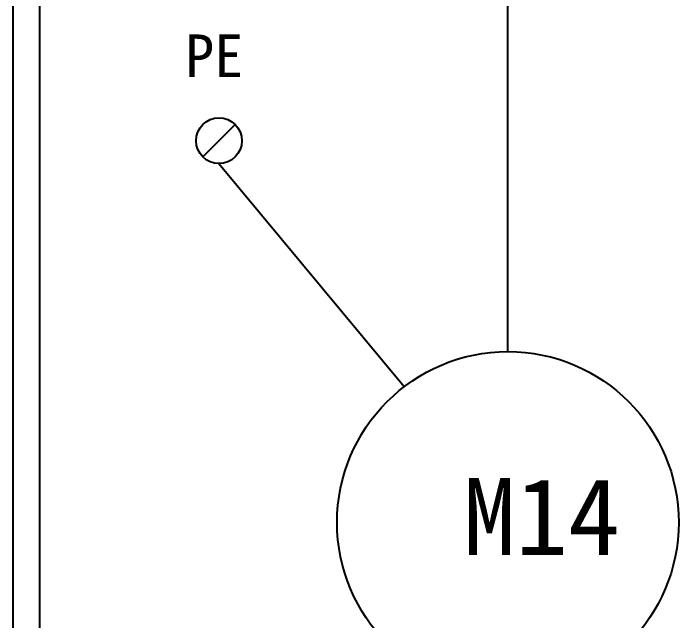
# Model space of a CAD drawing. Extents: x 10 to 297, y 3 to 207.
# Drawn here: x 10 to 41.16, y 31.44 to 59.88 of the extents above; entities that cross this region are included whole.
import ezdxf

# ---------------------------------------------------------------- set-up
doc = ezdxf.new("R2010")
doc.units = 0
doc.layers.get('0').update_dxf_attribs({"linetype": 'CONTINUOUS'})
doc.layers.add('圖框層', color=7, linetype='CONTINUOUS')
doc.layers.add('標尺寸層', color=3, linetype='CONTINUOUS')
doc.styles.add('STSL', font='kaiu.ttf')

msp = doc.modelspace()

# ---------------------------------------------------------------- linework, layer by layer
at = {"color": 7}
msp.add_line((20.39, 54.67), (18.875, 53.156), dxfattribs=at)
for centre, radius in [((19.633, 53.913), 1.071), ((33.162, 36.039), 8)]:
    msp.add_circle(centre, radius, dxfattribs=at)
at = {"layer": '圖框層', "color": 7}
for p, q in [((10, 3), (10, 206.969)), ((11.25, 4.25), (11.25, 205.719))]:
    msp.add_line(p, q, dxfattribs=at)
at = {"layer": '標尺寸層', "color": 7}
for p, q in [((33.162, 44.039), (33.163, 60.872)), ((19.633, 52.842), (28.311, 42.401))]:
    msp.add_line(p, q, dxfattribs=at)

# ---------------------------------------------------------------- texts
at = {"layer": '圖框層', "color": 7, "style": 'STSL'}
for s, height, p in [('PE', 2, (18.047, 56.892)), ('M14', 3.6, (31.077, 34.516))]:
    msp.add_text(s, height=height, dxfattribs=at).set_placement(p)

doc.saveas('drawing.dxf')
